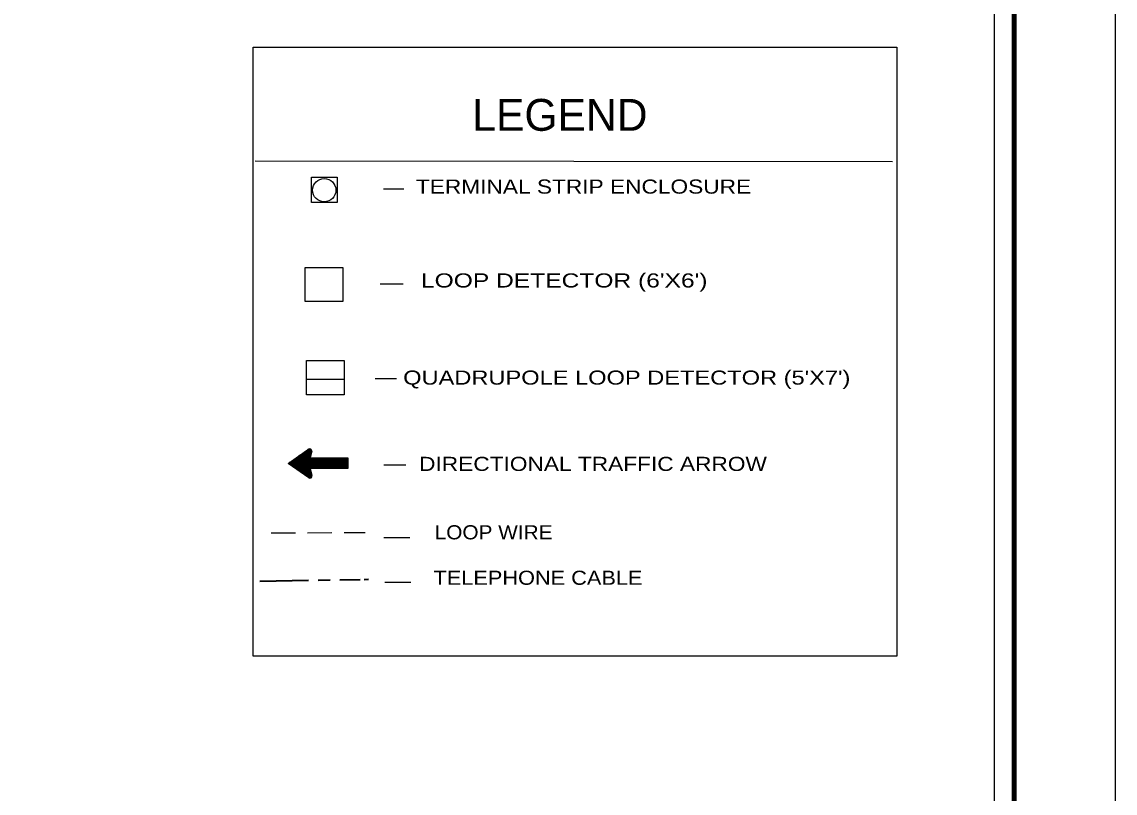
# Model space of a CAD drawing. Extents: x -402 to 1158, y -354 to 209.
# Drawn here: x 81.3 to 324.4, y -182.3 to -10.7 of the extents above; entities that cross this region are included whole.
import ezdxf

# ---------------------------------------------------------------- set-up
doc = ezdxf.new("R2010")
doc.units = 0
doc.header["$LTSCALE"] = 1.8
doc.linetypes.add('LONG_DASH_SHORT_DASH', pattern=[9.9, 6, -1.2, 1.5, -1.2])
doc.linetypes.add('MEDIUM_DASHED', pattern=[4.5, 3, -1.5])
doc.layers.add('1', color=7, linetype='Continuous', lineweight=13)

msp = doc.modelspace()

# ---------------------------------------------------------------- linework, layer by layer
at = {"layer": '1', "lineweight": 25}
for p, q in [((133.169, -41.63), (274.897, -41.777)), ((161.718, -47.901), (166.211, -47.901)), ((161, -69.046), (166.058, -69.046)), ((144.608, -90.231), (152.968, -90.231)), ((159.83, -90.06), (164.614, -90.06)), ((140.534, -108.972), (145.064, -105.789)), ((141.074, -109.335), (143.589, -106.817)), ((141.1, -109.35), (143.79, -106.669)), ((141.138, -109.386), (144.003, -106.552)), ((141.179, -109.415), (144.184, -106.401)), ((141.215, -109.421), (144.405, -106.254)), ((141.245, -109.463), (144.585, -106.117)), ((141.281, -109.489), (144.799, -105.977)), ((141.323, -109.508), (144.992, -105.825)), ((141.35, -109.542), (145.139, -105.753)), ((141.389, -109.561), (145.225, -105.72)), ((141.413, -109.576), (145.291, -105.697)), ((141.449, -109.607), (145.364, -105.697)), ((141.493, -109.643), (145.406, -105.72)), ((141.527, -109.66), (145.458, -105.726)), ((141.554, -109.681), (145.493, -105.738)), ((141.587, -109.704), (145.544, -105.76)), ((141.624, -109.733), (145.58, -105.789)), ((141.668, -109.758), (145.606, -105.798)), ((141.698, -109.76), (145.647, -105.84)), ((141.733, -109.806), (145.67, -105.869)), ((141.779, -109.828), (145.701, -105.905)), ((141.805, -109.842), (145.719, -105.938)), ((141.848, -109.881), (145.742, -105.977)), ((141.871, -109.908), (145.757, -106.025)), ((141.905, -109.916), (145.777, -106.062)), ((141.942, -109.952), (145.777, -106.132)), ((141.979, -109.982), (145.777, -106.178)), ((142.025, -109.997), (145.757, -106.249)), ((142.047, -110.016), (145.742, -106.329)), ((142.077, -110.059), (145.719, -106.406)), ((142.118, -110.068), (145.701, -106.487)), ((142.154, -110.096), (145.675, -106.556)), ((142.188, -110.109), (145.67, -106.644)), ((142.226, -110.147), (145.647, -106.714)), ((142.258, -110.17), (145.621, -106.807)), ((142.28, -110.183), (145.606, -106.883)), ((145.101, -112.173), (140.534, -108.972)), ((140.542, -108.977), (140.604, -108.925)), ((140.586, -109.005), (140.81, -108.781)), ((140.626, -109.014), (141.001, -108.633)), ((140.661, -109.05), (141.21, -108.508)), ((140.683, -109.066), (141.401, -108.358)), ((140.72, -109.088), (141.606, -108.214)), ((140.757, -109.131), (141.805, -108.072)), ((140.787, -109.153), (141.997, -107.942)), ((140.825, -109.159), (142.201, -107.807)), ((140.87, -109.201), (142.39, -107.654)), ((140.899, -109.223), (142.608, -107.529)), ((140.946, -109.243), (142.79, -107.371)), ((140.96, -109.26), (143.007, -107.24)), ((141.001, -109.305), (143.189, -107.088)), ((141.037, -109.314), (143.399, -106.961)), ((142.321, -110.216), (145.585, -106.961)), ((142.361, -110.245), (145.561, -107.042)), ((142.39, -110.27), (145.544, -107.121)), ((142.425, -110.294), (145.518, -107.199)), ((142.46, -110.325), (145.493, -107.269)), ((142.496, -110.328), (145.475, -107.356)), ((142.525, -110.359), (145.458, -107.426)), ((142.565, -110.397), (145.443, -107.529)), ((142.608, -110.415), (145.42, -107.603)), ((142.645, -110.438), (145.401, -107.675)), ((142.657, -110.468), (145.406, -107.726)), ((142.71, -110.485), (145.475, -107.726)), ((142.736, -110.513), (145.533, -107.726)), ((142.779, -110.518), (145.585, -107.726)), ((142.816, -110.555), (145.647, -107.726)), ((142.846, -110.585), (145.701, -107.726)), ((142.878, -110.613), (145.777, -107.726)), ((142.916, -110.643), (145.817, -107.726)), ((142.942, -110.659), (145.885, -107.726)), ((142.984, -110.672), (145.943, -107.726)), ((143.021, -110.709), (146.006, -107.726)), ((143.055, -110.736), (146.062, -107.726)), ((143.088, -110.752), (146.118, -107.726)), ((143.116, -110.771), (146.174, -107.726)), ((143.146, -110.816), (146.227, -107.726)), ((143.189, -110.824), (146.295, -107.726)), ((143.225, -110.853), (146.36, -107.726)), ((143.27, -110.871), (146.418, -107.726)), ((143.302, -110.906), (146.472, -107.726)), ((143.326, -110.927), (146.529, -107.726)), ((143.362, -110.956), (146.588, -107.726)), ((143.399, -110.977), (146.645, -107.726)), ((143.428, -111.007), (146.709, -107.726)), ((143.473, -111.013), (146.767, -107.726)), ((143.51, -111.051), (146.827, -107.726)), ((143.543, -111.081), (146.892, -107.726)), ((143.572, -111.09), (146.952, -107.726)), ((143.606, -111.118), (147.007, -107.726)), ((143.647, -111.153), (147.067, -107.726)), ((143.681, -111.16), (147.129, -107.726)), ((143.719, -111.19), (147.176, -107.726)), ((143.757, -111.225), (147.25, -107.726)), ((143.775, -111.241), (147.292, -107.726)), ((143.812, -111.267), (147.363, -107.726)), ((143.856, -111.29), (147.425, -107.726)), ((143.889, -111.313), (147.472, -107.726)), ((143.926, -111.337), (147.534, -107.726)), ((143.961, -111.361), (147.59, -107.726)), ((143.999, -111.394), (147.664, -107.726)), ((144.02, -111.41), (147.721, -107.726)), ((145.406, -110.096), (147.78, -107.726)), ((145.475, -110.096), (147.835, -107.726)), ((145.533, -110.096), (147.893, -107.726)), ((145.585, -110.096), (147.949, -107.726)), ((145.647, -110.096), (148.004, -107.726)), ((145.701, -110.096), (148.073, -107.726)), ((145.757, -110.096), (148.121, -107.726)), ((145.817, -110.096), (148.181, -107.726)), ((145.885, -110.096), (148.246, -107.726)), ((145.943, -110.096), (148.312, -107.726)), ((146.006, -110.096), (148.363, -107.726)), ((146.062, -110.096), (148.419, -107.726)), ((146.118, -110.096), (148.493, -107.726)), ((146.174, -110.096), (148.544, -107.726)), ((146.227, -110.096), (148.601, -107.726)), ((146.29, -110.096), (148.655, -107.726)), ((146.36, -110.096), (148.72, -107.726)), ((146.418, -110.096), (148.777, -107.726)), ((146.472, -110.096), (148.84, -107.726)), ((146.529, -110.096), (148.905, -107.726)), ((146.588, -110.096), (148.956, -107.726)), ((146.645, -110.096), (149.027, -107.726)), ((146.709, -110.096), (149.084, -107.726)), ((146.767, -110.096), (149.137, -107.726)), ((146.827, -110.096), (149.193, -107.726)), ((146.879, -110.096), (149.256, -107.726)), ((146.952, -110.096), (149.314, -107.726)), ((147.007, -110.096), (149.373, -107.726)), ((147.067, -110.096), (149.421, -107.726)), ((147.129, -110.096), (149.486, -107.726)), ((147.176, -110.096), (149.549, -107.726)), ((147.25, -110.096), (149.614, -107.726)), ((147.292, -110.096), (149.668, -107.726)), ((147.363, -110.096), (149.721, -107.726)), ((147.425, -110.096), (149.782, -107.726)), ((147.472, -110.096), (149.851, -107.726)), ((147.534, -110.096), (149.895, -107.726)), ((147.59, -110.096), (149.971, -107.726)), ((147.664, -110.096), (150.022, -107.726)), ((147.712, -110.096), (150.082, -107.726)), ((147.773, -110.096), (150.137, -107.726)), ((147.835, -110.096), (150.201, -107.726)), ((147.893, -110.096), (150.267, -107.726)), ((147.949, -110.096), (150.309, -107.726)), ((148.004, -110.096), (150.383, -107.726)), ((148.073, -110.096), (150.446, -107.726)), ((148.121, -110.096), (150.496, -107.726)), ((148.181, -110.096), (150.558, -107.726)), ((148.246, -110.096), (150.615, -107.726)), ((148.312, -110.096), (150.668, -107.726)), ((148.363, -110.096), (150.728, -107.726)), ((148.419, -110.096), (150.792, -107.726)), ((148.493, -110.096), (150.841, -107.726)), ((148.544, -110.096), (150.914, -107.726)), ((148.601, -110.096), (150.972, -107.726)), ((148.655, -110.096), (151.03, -107.726)), ((148.72, -110.096), (151.086, -107.726)), ((148.777, -110.096), (151.142, -107.726)), ((148.84, -110.096), (151.205, -107.726)), ((148.905, -110.096), (151.263, -107.726)), ((148.956, -110.096), (151.331, -107.726)), ((149.016, -110.096), (151.375, -107.726)), ((149.084, -110.096), (151.441, -107.726)), ((149.137, -110.096), (151.502, -107.726)), ((149.193, -110.096), (151.557, -107.726)), ((149.256, -110.096), (151.615, -107.726)), ((149.314, -110.096), (151.673, -107.726)), ((149.364, -110.096), (151.739, -107.726)), ((149.421, -110.096), (151.803, -107.726)), ((149.486, -110.096), (151.867, -107.726)), ((149.549, -110.096), (151.912, -107.726)), ((149.614, -110.096), (151.972, -107.726)), ((149.668, -110.096), (152.023, -107.726)), ((149.721, -110.096), (152.088, -107.726)), ((149.782, -110.096), (152.138, -107.726)), ((149.851, -110.096), (152.213, -107.726)), ((149.895, -110.096), (152.275, -107.726)), ((149.971, -110.096), (152.329, -107.726)), ((150.022, -110.096), (152.384, -107.726)), ((150.082, -110.096), (152.442, -107.726)), ((150.137, -110.096), (152.507, -107.726)), ((150.201, -110.096), (152.567, -107.726)), ((150.267, -110.096), (152.613, -107.726)), ((150.309, -110.096), (152.684, -107.726)), ((150.383, -110.096), (152.749, -107.726)), ((150.446, -110.096), (152.805, -107.726)), ((150.496, -110.096), (152.865, -107.726)), ((150.558, -110.096), (152.918, -107.726)), ((150.615, -110.096), (152.983, -107.726)), ((150.668, -110.096), (153.025, -107.726)), ((150.728, -110.096), (153.111, -107.726)), ((150.782, -110.096), (153.161, -107.726)), ((150.841, -110.096), (153.219, -107.726)), ((150.914, -110.096), (153.274, -107.726)), ((150.972, -110.096), (153.33, -107.726)), ((151.023, -110.096), (153.393, -107.726)), ((151.086, -110.096), (153.446, -107.726)), ((151.142, -110.096), (153.519, -107.726)), ((151.205, -110.096), (153.578, -107.726)), ((151.263, -110.096), (153.629, -107.726)), ((151.328, -110.096), (153.689, -107.726)), ((151.375, -110.096), (153.751, -107.726)), ((151.441, -110.096), (153.805, -107.726)), ((151.502, -110.096), (153.812, -107.779)), ((151.557, -110.096), (153.812, -107.841)), ((151.615, -110.096), (153.812, -107.907)), ((151.673, -110.096), (153.812, -107.953)), ((151.739, -110.096), (153.812, -108.026)), ((151.803, -110.096), (153.812, -108.066)), ((151.867, -110.096), (153.812, -108.125)), ((151.912, -110.096), (153.812, -108.194)), ((151.972, -110.096), (153.812, -108.251)), ((152.023, -110.096), (153.812, -108.314)), ((152.087, -110.096), (153.812, -108.372)), ((152.138, -110.096), (153.812, -108.439)), ((152.213, -110.096), (153.812, -108.489)), ((152.275, -110.096), (153.812, -108.549)), ((152.329, -110.096), (153.812, -108.599)), ((152.384, -110.096), (153.812, -108.666)), ((152.442, -110.096), (153.812, -108.735)), ((152.507, -110.096), (153.812, -108.781)), ((152.567, -110.096), (153.812, -108.849)), ((152.613, -110.096), (153.812, -108.897)), ((152.683, -110.096), (153.812, -108.96)), ((152.749, -110.096), (153.812, -109.014)), ((152.805, -110.096), (153.812, -109.088)), ((152.865, -110.096), (153.812, -109.131)), ((152.911, -110.096), (153.812, -109.204)), ((152.983, -110.096), (153.812, -109.26)), ((153.025, -110.096), (153.812, -109.314)), ((161.797, -109.26), (166.706, -109.26)), ((144.055, -111.427), (145.401, -110.109)), ((144.097, -111.46), (145.401, -110.158)), ((144.139, -111.495), (145.42, -110.199)), ((144.157, -111.509), (145.429, -110.252)), ((144.184, -111.535), (145.443, -110.294)), ((144.226, -111.553), (145.458, -110.328)), ((144.27, -111.58), (145.475, -110.397)), ((144.31, -111.616), (145.475, -110.438)), ((144.34, -111.645), (145.493, -110.485)), ((144.381, -111.66), (145.509, -110.518)), ((144.409, -111.678), (145.516, -110.585)), ((144.452, -111.692), (145.533, -110.624)), ((144.475, -111.728), (145.533, -110.667)), ((144.515, -111.759), (145.552, -110.713)), ((144.548, -111.768), (145.561, -110.761)), ((144.585, -111.815), (145.575, -110.816)), ((144.609, -111.836), (145.585, -110.859)), ((144.653, -111.846), (145.599, -110.906)), ((144.679, -111.872), (145.62, -110.956)), ((144.718, -111.907), (145.621, -111.007)), ((144.76, -111.916), (145.63, -111.04)), ((144.799, -111.945), (145.647, -111.09)), ((144.834, -111.98), (145.67, -111.138)), ((144.875, -111.995), (145.675, -111.19)), ((144.907, -112.023), (145.675, -111.225)), ((144.925, -112.045), (145.701, -111.27)), ((144.964, -112.069), (145.713, -111.332)), ((145.003, -112.092), (145.719, -111.377)), ((145.029, -112.114), (145.742, -111.422)), ((145.067, -112.15), (145.745, -111.463)), ((145.097, -112.173), (145.757, -111.509)), ((145.139, -112.184), (145.777, -111.553)), ((145.174, -112.214), (145.783, -111.604)), ((145.22, -112.217), (145.8, -111.65)), ((145.267, -112.246), (145.807, -111.692)), ((145.317, -112.259), (145.817, -111.759)), ((153.111, -110.096), (153.812, -109.379)), ((153.161, -110.096), (153.812, -109.421)), ((153.215, -110.096), (153.812, -109.494)), ((153.274, -110.096), (153.812, -109.558)), ((153.33, -110.096), (153.812, -109.607)), ((153.393, -110.096), (153.812, -109.681)), ((153.446, -110.096), (153.812, -109.733)), ((153.51, -110.096), (153.812, -109.791)), ((153.578, -110.096), (153.812, -109.842)), ((153.629, -110.096), (153.812, -109.908)), ((153.689, -110.096), (153.812, -109.961)), ((153.751, -110.096), (153.812, -110.024)), ((153.805, -110.096), (153.812, -110.096)), ((145.382, -112.261), (145.817, -111.815)), ((145.443, -112.259), (145.817, -111.872)), ((145.516, -112.217), (145.8, -111.952)), ((145.647, -112.15), (145.719, -112.092)), ((161.797, -125.48), (167.572, -125.48)), ((162.046, -135.352), (167.826, -135.352))]:
    msp.add_line(p, q, dxfattribs=at)
at = {"layer": '1', "linetype": 'MEDIUM_DASHED', "lineweight": 25}
msp.add_line((136.74, -124.404), (157.639, -124.341), dxfattribs=at)
at = {"layer": '1', "linetype": 'LONG_DASH_SHORT_DASH', "lineweight": 35}
for p, q in [((134.22, -135.136), (156.512, -134.776)), ((157.437, -134.762), (158.371, -134.746))]:
    msp.add_line(p, q, dxfattribs=at)
at = {"layer": '1', "lineweight": 25}
for points in [[(324.356, 207.101), (324.356, -353.899), (-401.644, -353.899), (-401.644, 207.101)], [(297.532, 175.222), (-373.493, 175.222), (-373.493, -325.5), (297.532, -325.5)], [(132.71, -16.348), (275.807, -16.348), (275.807, -151.818), (132.71, -151.818)], [(145.742, -45.257), (151.396, -45.257), (151.396, -50.915), (145.742, -50.915)], [(144.315, -65.35), (152.683, -65.35), (152.683, -72.969), (144.315, -72.969)], [(144.608, -86.08), (152.968, -86.08), (152.968, -93.684), (144.608, -93.684)]]:
    msp.add_lwpolyline(points, close=True, dxfattribs=at)
at = {"layer": '1', "lineweight": 106}
msp.add_lwpolyline([(-380.552, -329.342), (301.942, -329.342), (301.942, 180.739), (-380.552, 180.739)], close=True, dxfattribs=at)
at = {"layer": '1', "lineweight": 25}
msp.add_lwpolyline([(145.757, -106.254), (145.401, -107.726), (153.812, -107.726), (153.812, -110.096), (145.401, -110.096), (145.807, -111.692)], dxfattribs=at)
msp.add_circle((148.55, -48.184), 2.589, dxfattribs=at)
for centre, start, end in [((145.32, -106.154), 345.49851, 125.13712), ((145.365, -111.808), 234.98548, 14.71405)]:
    msp.add_arc(centre, 0.449, start, end, dxfattribs=at)

# ---------------------------------------------------------------- texts
at = {"layer": '1'}
msp.add_text('LEGEND', height=7.082, dxfattribs=at).set_placement((181.462, -34.973))
for s, height, width, p in [('TERMINAL STRIP ENCLOSURE', 3.142, 1.2, (168.923, -48.955)), ("LOOP DETECTOR (6'X6')", 3.142, 1.3, (170.044, -69.835)), ("QUADRUPOLE LOOP DETECTOR (5'X7')", 3.14, 1.25, (166.094, -91.442)), ('DIRECTIONAL TRAFFIC ARROW', 3.142, 1.2, (169.632, -110.643)), ('LOOP WIRE', 3.142, 1.1, (173.092, -125.858)), ('TELEPHONE CABLE', 3.142, 1.15, (172.833, -135.976))]:
    msp.add_text(s, height=height, dxfattribs=dict(at, width=width)).set_placement(p)

doc.saveas('drawing.dxf')
